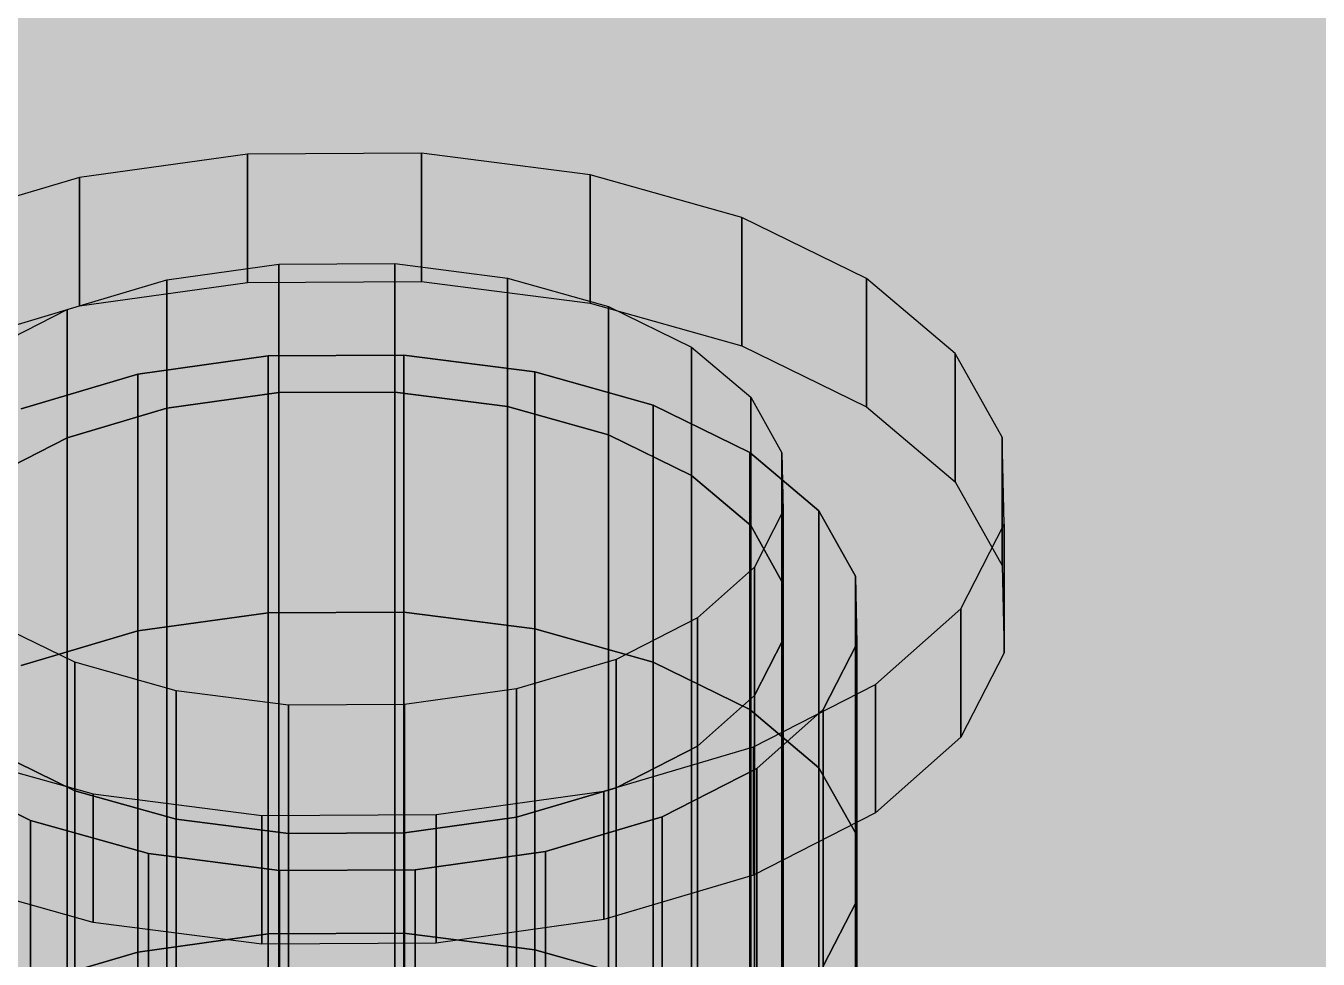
# Model space of a CAD drawing. Header units: millimetres. Extents: x 50 to 612415, y 2 to 4150.
# Drawn here: x 482517.59 to 482545.16, y 2637.85 to 2657.76 of the extents above; entities that cross this region are included whole.
import ezdxf

# ---------------------------------------------------------------- set-up
doc = ezdxf.new("R2010")
doc.units = ezdxf.units.MM
doc.layers.add('HATCH', color=8, linetype='Continuous', lineweight=9)
doc.layers.add('OUTLINE', color=7, linetype='Continuous', lineweight=25)

msp = doc.modelspace()

# ---------------------------------------------------------------- hatches: boundary and pattern name
at = {"layer": 'HATCH', "true_color": 0xccae87}
for points in [[(484760.546, 2041.439), (482234.913, 2973.725), (482320.202, 2714.353)], [(482320.202, 2714.353), (482234.913, 2973.725), (484760.546, 2041.439)], [(484758.648, 2037.434), (482237.443, 2970.037), (482320.202, 2711.614)], [(482320.202, 2711.614), (482237.443, 2970.037), (484758.648, 2037.434)], [(482320.202, 2710.929), (482238.076, 2969.115), (484758.174, 2036.433)], [(484758.174, 2036.433), (482238.076, 2969.115), (482320.202, 2710.929)], [(482320.202, 2707.505), (482241.239, 2964.505), (484755.802, 2031.428)], [(484755.802, 2031.428), (482241.239, 2964.505), (482320.202, 2707.505)], [(482320.202, 2702.027), (482246.299, 2957.128), (484752.006, 2023.419)], [(482319.516, 2723.835), (482522.759, 2650.721), (482525.649, 2650.736)], [(482319.516, 2723.835), (482525.649, 2650.736), (482528.448, 2650.378)], [(482319.516, 2723.835), (482519.976, 2650.331), (482522.759, 2650.721)], [(482319.516, 2723.835), (482528.448, 2650.378), (482530.967, 2649.669)], [(482319.516, 2723.835), (482517.489, 2649.595), (482519.976, 2650.331)], [(484760.546, 2053.765), (482319.516, 2723.835), (482530.967, 2649.669)], [(482517.682, 2640.813), (482515.617, 2641.823), (482302.6, 2721.469)], [(482517.682, 2640.813), (482302.6, 2721.469), (483655.424, 1955.814)], [(484760.546, 2048.287), (482320.233, 2719.756), (482319.516, 2718.356)], [(482319.516, 2718.356), (482320.233, 2719.756), (484760.546, 2048.287)], [(482319.516, 2718.356), (482522.759, 2645.242), (482525.649, 2645.258)], [(482525.649, 2645.258), (482522.759, 2645.242), (482319.516, 2718.356)], [(482319.516, 2718.356), (482525.649, 2645.258), (482528.448, 2644.899)], [(482528.448, 2644.899), (482525.649, 2645.258), (482319.516, 2718.356)], [(482319.516, 2718.356), (482519.976, 2644.853), (482522.759, 2645.242)], [(482522.759, 2645.242), (482519.976, 2644.853), (482319.516, 2718.356)], [(482319.516, 2718.356), (482528.448, 2644.899), (482530.967, 2644.191)], [(482530.967, 2644.191), (482528.448, 2644.899), (482319.516, 2718.356)], [(482319.516, 2718.356), (482517.489, 2644.117), (482519.976, 2644.853)], [(482519.976, 2644.853), (482517.489, 2644.117), (482319.516, 2718.356)], [(484760.546, 2048.287), (482319.516, 2718.356), (482530.967, 2644.191)], [(482530.967, 2644.191), (482319.516, 2718.356), (484760.546, 2048.287)], [(484760.546, 2041.439), (482320.202, 2714.353), (482320.233, 2712.908)], [(482320.233, 2712.908), (482320.202, 2714.353), (484760.546, 2041.439)], [(484760.546, 2041.439), (482320.233, 2712.908), (482319.516, 2711.508)], [(482319.516, 2711.508), (482320.233, 2712.908), (484760.546, 2041.439)], [(482319.516, 2711.508), (482522.759, 2638.394), (482525.649, 2638.41)], [(482525.649, 2638.41), (482522.759, 2638.394), (482319.516, 2711.508)], [(482319.516, 2711.508), (482525.649, 2638.41), (482528.448, 2638.051)], [(482528.448, 2638.051), (482525.649, 2638.41), (482319.516, 2711.508)], [(482319.516, 2711.508), (482519.976, 2638.005), (482522.759, 2638.394)], [(482522.759, 2638.394), (482519.976, 2638.005), (482319.516, 2711.508)], [(482319.516, 2711.508), (482528.448, 2638.051), (482530.967, 2637.343)], [(482530.967, 2637.343), (482528.448, 2638.051), (482319.516, 2711.508)], [(482319.516, 2711.508), (482517.489, 2637.269), (482519.976, 2638.005)], [(482519.976, 2638.005), (482517.489, 2637.269), (482319.516, 2711.508)], [(484760.546, 2041.439), (482319.516, 2711.508), (482530.967, 2637.343)], [(482530.967, 2637.343), (482319.516, 2711.508), (484760.546, 2041.439)], [(484758.648, 2037.434), (482320.202, 2711.614), (482320.233, 2710.169)], [(482320.233, 2710.169), (482320.202, 2711.614), (484758.648, 2037.434)], [(484758.174, 2036.433), (482320.202, 2710.929), (482320.233, 2709.484)], [(482320.233, 2709.484), (482320.202, 2710.929), (484758.174, 2036.433)], [(484758.648, 2037.434), (482320.233, 2710.169), (482319.516, 2708.769)], [(482319.516, 2708.769), (482320.233, 2710.169), (484758.648, 2037.434)], [(484758.174, 2036.433), (482320.233, 2709.484), (482319.516, 2708.084)], [(482319.516, 2708.084), (482320.233, 2709.484), (484758.174, 2036.433)], [(482319.516, 2708.769), (482522.759, 2635.655), (482525.649, 2635.671)], [(482525.649, 2635.671), (482522.759, 2635.655), (482319.516, 2708.769)], [(482319.516, 2708.769), (482525.649, 2635.671), (482528.448, 2635.312)], [(482528.448, 2635.312), (482525.649, 2635.671), (482319.516, 2708.769)], [(482319.516, 2708.769), (482528.448, 2635.312), (482530.967, 2634.603)], [(482530.967, 2634.603), (482528.448, 2635.312), (482319.516, 2708.769)], [(484758.648, 2037.434), (482319.516, 2708.769), (482530.967, 2634.603)], [(482530.967, 2634.603), (482319.516, 2708.769), (484758.648, 2037.434)], [(482319.516, 2708.084), (482525.649, 2634.986), (482528.448, 2634.627)], [(482528.448, 2634.627), (482525.649, 2634.986), (482319.516, 2708.084)], [(482319.516, 2708.084), (482528.448, 2634.627), (482530.967, 2633.919)], [(482530.967, 2633.919), (482528.448, 2634.627), (482319.516, 2708.084)], [(484758.174, 2036.433), (482319.516, 2708.084), (482530.967, 2633.919)], [(482530.967, 2633.919), (482319.516, 2708.084), (484758.174, 2036.433)], [(484755.802, 2031.428), (482320.202, 2707.505), (482320.233, 2706.06)], [(482320.233, 2706.06), (482320.202, 2707.505), (484755.802, 2031.428)], [(484755.802, 2031.428), (482320.233, 2706.06), (482319.516, 2704.66)], [(482319.516, 2704.66), (482320.233, 2706.06), (484755.802, 2031.428)], [(484755.802, 2031.428), (482319.516, 2704.66), (482530.967, 2630.495)], [(482530.967, 2630.495), (482319.516, 2704.66), (484755.802, 2031.428)], [(482320.233, 2700.582), (482320.202, 2702.027), (484752.006, 2023.419)], [(482319.516, 2699.182), (482320.233, 2700.582), (484752.006, 2023.419)], [(482530.967, 2625.016), (482319.516, 2699.182), (484752.006, 2023.419)], [(484760.546, 2053.765), (482530.967, 2649.669), (482533.033, 2648.659)], [(484760.546, 2053.765), (482533.033, 2648.659), (482534.505, 2647.415)], [(484760.546, 2053.765), (482534.505, 2647.415), (482535.284, 2646.024)], [(484760.546, 2053.765), (482535.284, 2646.024), (482535.316, 2644.579)], [(484760.546, 2053.765), (482535.316, 2644.579), (482534.598, 2643.179)], [(482533.033, 2643.18), (482530.967, 2644.191), (484760.546, 2048.287)], [(484760.546, 2048.287), (482530.967, 2644.191), (482533.033, 2643.18)], [(484760.546, 2048.287), (482533.033, 2643.18), (482534.505, 2641.937)], [(482534.505, 2641.937), (482533.033, 2643.18), (484760.546, 2048.287)], [(482534.598, 2643.179), (482533.181, 2641.92), (482730.55, 2567.906)], [(482534.598, 2643.179), (482737.841, 2570.065), (482740.731, 2570.081)], [(482534.598, 2643.179), (482740.731, 2570.081), (482743.531, 2569.722)], [(482534.598, 2643.179), (482735.058, 2569.675), (482737.841, 2570.065)], [(482534.598, 2643.179), (482743.531, 2569.722), (482746.049, 2569.013)], [(482534.598, 2643.179), (482732.571, 2568.939), (482735.058, 2569.675)], [(482534.598, 2643.179), (482730.55, 2567.906), (482732.571, 2568.939)], [(484760.546, 2053.765), (482534.598, 2643.179), (482746.049, 2569.013)], [(482729.133, 2566.647), (482533.181, 2641.92), (482531.16, 2640.887)], [(482729.133, 2566.647), (482730.55, 2567.906), (482533.181, 2641.92)], [(484760.546, 2048.287), (482534.505, 2641.937), (482535.284, 2640.545)], [(482535.284, 2640.545), (482534.505, 2641.937), (484760.546, 2048.287)], [(482729.133, 2566.647), (482520.201, 2640.104), (482517.682, 2640.813)], [(482728.416, 2565.247), (482729.133, 2566.647), (482517.682, 2640.813)], [(482728.448, 2563.802), (482728.416, 2565.247), (482517.682, 2640.813)], [(482729.226, 2562.411), (482728.448, 2563.802), (482517.682, 2640.813)], [(482730.699, 2561.167), (482729.226, 2562.411), (482517.682, 2640.813)], [(482732.765, 2560.157), (482730.699, 2561.167), (482517.682, 2640.813)], [(482732.765, 2560.157), (482517.682, 2640.813), (483655.424, 1955.814)], [(482729.133, 2566.647), (482531.16, 2640.887), (482528.673, 2640.151)], [(484760.546, 2048.287), (482535.284, 2640.545), (482535.316, 2639.1)], [(482535.316, 2639.1), (482535.284, 2640.545), (484760.546, 2048.287)], [(482729.133, 2566.647), (482523, 2639.746), (482520.201, 2640.104)], [(482729.133, 2566.647), (482528.673, 2640.151), (482525.89, 2639.761)], [(482729.133, 2566.647), (482525.89, 2639.761), (482523, 2639.746)], [(484760.546, 2048.287), (482535.316, 2639.1), (482534.598, 2637.701)], [(482534.598, 2637.701), (482535.316, 2639.1), (484760.546, 2048.287)]]:
    msp.add_hatch(color=43, dxfattribs=at).paths.add_polyline_path(points)
at = {"layer": 'HATCH', "true_color": 0xaeb3b7}
for points in [[(482518.733, 2651.786), (482522.312, 2652.286), (482522.312, 2655.025), (482518.733, 2654.525)], [(482526.027, 2652.307), (482529.627, 2651.845), (482529.627, 2654.585), (482526.027, 2655.046)], [(482522.983, 2649.938), (482520.597, 2649.604), (482520.597, 2652.343), (482522.983, 2652.677)], [(482527.859, 2649.644), (482525.46, 2649.951), (482525.46, 2652.691), (482527.859, 2652.383)], [(482519.976, 2628.418), (482522.759, 2628.807), (482522.759, 2650.721), (482519.976, 2650.331)], [(482525.649, 2628.823), (482528.448, 2628.464), (482528.448, 2650.378), (482525.649, 2650.736)], [(482522.983, 2628.024), (482520.597, 2627.69), (482520.597, 2649.604), (482522.983, 2649.938)], [(482527.859, 2627.73), (482525.46, 2628.038), (482525.46, 2649.951), (482527.859, 2649.644)], [(482520.79, 2640.838), (482523.19, 2640.531), (482523.19, 2643.27), (482520.79, 2643.577)], [(482525.667, 2640.544), (482528.052, 2640.878), (482528.052, 2643.617), (482525.667, 2643.283)], [(482522.622, 2638.175), (482519.023, 2638.636), (482519.023, 2641.376), (482522.622, 2640.915)], [(482529.916, 2638.696), (482526.338, 2638.196), (482526.338, 2640.935), (482529.916, 2641.436)], [(482520.79, 2618.924), (482523.19, 2618.617), (482523.19, 2640.531), (482520.79, 2640.838)], [(482525.667, 2618.63), (482528.052, 2618.964), (482528.052, 2640.878), (482525.667, 2640.544)], [(482523, 2617.832), (482520.201, 2618.19), (482520.201, 2640.104), (482523, 2639.746)], [(482528.673, 2618.237), (482525.89, 2617.848), (482525.89, 2639.761), (482528.673, 2640.151)]]:
    msp.add_hatch(color=253, dxfattribs=at).paths.add_polyline_path(points)
at = {"layer": 'HATCH', "true_color": 0xb7bcc0}
for points in [[(482537.414, 2650.776), (482522.312, 2655.025), (482518.733, 2654.525)], [(482537.414, 2650.776), (482526.027, 2655.046), (482522.312, 2655.025)], [(482537.414, 2650.776), (482529.627, 2654.585), (482526.027, 2655.046)], [(482518.733, 2654.525), (482515.536, 2653.578), (482512.938, 2652.25)], [(482518.733, 2654.525), (482512.938, 2652.25), (482522.983, 2652.677)], [(482518.733, 2654.525), (482522.983, 2652.677), (482525.46, 2652.691)], [(482518.733, 2654.525), (482525.46, 2652.691), (482527.859, 2652.383)], [(482537.414, 2650.776), (482518.733, 2654.525), (482527.859, 2652.383)], [(482537.414, 2650.776), (482532.865, 2653.674), (482529.627, 2654.585)], [(482537.414, 2650.776), (482535.521, 2652.374), (482532.865, 2653.674)], [(482512.938, 2652.25), (482520.597, 2652.343), (482522.983, 2652.677)], [(482512.938, 2652.25), (482518.466, 2651.712), (482520.597, 2652.343)], [(482512.938, 2652.25), (482516.734, 2650.827), (482518.466, 2651.712)], [(482518.733, 2651.786), (482522.312, 2652.286), (482537.414, 2648.037)], [(482522.312, 2652.286), (482526.027, 2652.307), (482537.414, 2648.037)], [(482526.027, 2652.307), (482529.627, 2651.845), (482537.414, 2648.037)], [(482537.414, 2650.776), (482527.859, 2652.383), (482530.018, 2651.776)], [(482512.938, 2649.511), (482515.536, 2650.839), (482518.733, 2651.786)], [(482522.983, 2649.938), (482512.938, 2649.511), (482518.733, 2651.786)], [(482525.46, 2649.951), (482522.983, 2649.938), (482518.733, 2651.786)], [(482527.859, 2649.644), (482525.46, 2649.951), (482518.733, 2651.786)], [(482527.859, 2649.644), (482518.733, 2651.786), (482537.414, 2648.037)], [(482529.627, 2651.845), (482532.865, 2650.934), (482537.414, 2648.037)], [(482537.414, 2650.776), (482530.018, 2651.776), (482531.789, 2650.91)], [(482537.414, 2650.776), (482531.789, 2650.91), (482533.051, 2649.844)], [(482532.865, 2650.934), (482535.521, 2649.635), (482537.414, 2648.037)], [(482528.448, 2650.378), (482522.759, 2650.721), (482519.976, 2650.331)], [(482528.448, 2650.378), (482525.649, 2650.736), (482522.759, 2650.721)], [(482529.916, 2641.436), (482538.415, 2648.987), (482537.414, 2650.776)], [(482529.916, 2641.436), (482537.414, 2650.776), (482533.131, 2646.213)], [(482537.414, 2650.776), (482533.051, 2649.844), (482533.718, 2648.651)], [(482537.414, 2650.776), (482533.745, 2647.413), (482533.131, 2646.213)], [(482537.414, 2650.776), (482533.718, 2648.651), (482533.745, 2647.413)], [(482528.448, 2650.378), (482519.976, 2650.331), (482517.489, 2649.595)], [(482528.448, 2650.378), (482517.489, 2649.595), (482522.983, 2649.938)], [(482528.448, 2650.378), (482522.983, 2649.938), (482525.46, 2649.951)], [(482528.448, 2650.378), (482525.46, 2649.951), (482527.859, 2649.644)], [(482528.448, 2650.378), (482527.859, 2649.644), (482530.018, 2649.037)], [(482528.448, 2650.378), (482530.018, 2649.037), (482531.789, 2648.17)], [(482535.284, 2646.024), (482530.967, 2649.669), (482528.448, 2650.378)], [(482535.284, 2646.024), (482528.448, 2650.378), (482531.789, 2648.17)], [(482522.983, 2649.938), (482520.597, 2649.604), (482512.938, 2649.511)], [(482517.489, 2649.595), (482520.597, 2649.604), (482522.983, 2649.938)], [(482520.597, 2649.604), (482518.466, 2648.973), (482512.938, 2649.511)], [(482518.466, 2648.973), (482516.734, 2648.088), (482512.938, 2649.511)], [(482517.489, 2649.595), (482515.468, 2648.562), (482520.597, 2649.604)], [(482515.468, 2648.562), (482518.466, 2648.973), (482520.597, 2649.604)], [(482530.018, 2649.037), (482527.859, 2649.644), (482537.414, 2648.037)], [(482535.284, 2646.024), (482533.033, 2648.659), (482530.967, 2649.669)], [(482515.468, 2648.562), (482516.734, 2648.088), (482518.466, 2648.973)], [(482529.916, 2641.436), (482538.456, 2647.129), (482538.415, 2648.987)], [(482531.789, 2648.17), (482530.018, 2649.037), (482537.414, 2648.037)], [(482535.284, 2646.024), (482534.505, 2647.415), (482533.033, 2648.659)], [(482533.051, 2647.105), (482531.789, 2648.17), (482537.414, 2648.037)], [(482535.284, 2646.024), (482531.789, 2648.17), (482533.051, 2647.105)], [(482537.414, 2648.037), (482538.415, 2646.247), (482529.916, 2638.696)], [(482533.131, 2643.474), (482537.414, 2648.037), (482529.916, 2638.696)], [(482533.718, 2645.912), (482533.051, 2647.105), (482537.414, 2648.037)], [(482533.131, 2643.474), (482533.745, 2644.673), (482537.414, 2648.037)], [(482533.745, 2644.673), (482533.718, 2645.912), (482537.414, 2648.037)], [(482529.916, 2641.436), (482537.534, 2645.329), (482538.456, 2647.129)], [(482535.284, 2646.024), (482533.051, 2647.105), (482533.718, 2645.912)], [(482538.415, 2646.247), (482538.456, 2644.39), (482529.916, 2638.696)], [(482529.916, 2641.436), (482533.131, 2646.213), (482531.916, 2645.134)], [(482531.16, 2640.887), (482535.316, 2644.579), (482535.284, 2646.024)], [(482531.16, 2640.887), (482535.284, 2646.024), (482533.131, 2643.474)], [(482535.284, 2646.024), (482533.745, 2644.673), (482533.131, 2643.474)], [(482535.284, 2646.024), (482533.718, 2645.912), (482533.745, 2644.673)], [(482529.916, 2641.436), (482535.711, 2643.71), (482537.534, 2645.329)], [(482511.235, 2645.185), (482518.631, 2644.185), (482516.861, 2645.051)], [(482511.235, 2645.185), (482520.79, 2643.577), (482518.631, 2644.185)], [(482511.235, 2645.185), (482529.916, 2641.436), (482520.79, 2643.577)], [(482511.235, 2645.185), (482515.785, 2642.287), (482519.023, 2641.376)], [(482511.235, 2645.185), (482526.338, 2640.935), (482529.916, 2641.436)], [(482511.235, 2645.185), (482519.023, 2641.376), (482522.622, 2640.915)], [(482511.235, 2645.185), (482522.622, 2640.915), (482526.338, 2640.935)], [(482529.916, 2641.436), (482531.916, 2645.134), (482530.184, 2644.248)], [(482531.16, 2640.887), (482534.598, 2643.179), (482535.316, 2644.579)], [(482513.366, 2644.458), (482515.617, 2641.823), (482517.682, 2640.813)], [(482516.861, 2642.312), (482513.366, 2644.458), (482520.201, 2640.104)], [(482513.366, 2644.458), (482517.682, 2640.813), (482520.201, 2640.104)], [(482529.916, 2641.436), (482530.184, 2644.248), (482528.052, 2643.617)], [(482538.456, 2644.39), (482537.534, 2642.59), (482529.916, 2638.696)], [(482529.916, 2641.436), (482533.113, 2642.382), (482535.711, 2643.71)], [(482529.916, 2641.436), (482523.19, 2643.27), (482520.79, 2643.577)], [(482529.916, 2641.436), (482528.052, 2643.617), (482525.667, 2643.283)], [(482531.916, 2642.394), (482533.131, 2643.474), (482529.916, 2638.696)], [(482531.16, 2640.887), (482533.131, 2643.474), (482531.916, 2642.394)], [(482529.916, 2641.436), (482525.667, 2643.283), (482523.19, 2643.27)], [(482531.16, 2640.887), (482533.181, 2641.92), (482534.598, 2643.179)], [(482537.534, 2642.59), (482535.711, 2640.971), (482529.916, 2638.696)], [(482516.861, 2642.312), (482518.631, 2641.445), (482511.235, 2642.445)], [(482518.631, 2641.445), (482520.79, 2640.838), (482511.235, 2642.445)], [(482520.79, 2640.838), (482529.916, 2638.696), (482511.235, 2642.445)], [(482519.023, 2638.636), (482515.785, 2639.548), (482511.235, 2642.445)], [(482529.916, 2638.696), (482526.338, 2638.196), (482511.235, 2642.445)], [(482522.622, 2638.175), (482519.023, 2638.636), (482511.235, 2642.445)], [(482526.338, 2638.196), (482522.622, 2638.175), (482511.235, 2642.445)], [(482520.201, 2640.104), (482518.631, 2641.445), (482516.861, 2642.312)], [(482530.184, 2641.509), (482531.916, 2642.394), (482529.916, 2638.696)], [(482531.16, 2640.887), (482531.916, 2642.394), (482530.184, 2641.509)], [(482531.16, 2640.887), (482530.184, 2641.509), (482528.052, 2640.878)], [(482528.052, 2640.878), (482530.184, 2641.509), (482529.916, 2638.696)], [(482520.201, 2640.104), (482520.79, 2640.838), (482518.631, 2641.445)], [(482535.711, 2640.971), (482533.113, 2639.643), (482529.916, 2638.696)], [(482520.201, 2640.104), (482531.16, 2640.887), (482525.667, 2640.544)], [(482520.201, 2640.104), (482528.673, 2640.151), (482531.16, 2640.887)], [(482520.201, 2640.104), (482523.19, 2640.531), (482520.79, 2640.838)], [(482520.79, 2640.838), (482523.19, 2640.531), (482529.916, 2638.696)], [(482531.16, 2640.887), (482528.052, 2640.878), (482525.667, 2640.544)], [(482525.667, 2640.544), (482528.052, 2640.878), (482529.916, 2638.696)], [(482520.201, 2640.104), (482525.667, 2640.544), (482523.19, 2640.531)], [(482523.19, 2640.531), (482525.667, 2640.544), (482529.916, 2638.696)], [(482520.201, 2640.104), (482525.89, 2639.761), (482528.673, 2640.151)], [(482520.201, 2640.104), (482523, 2639.746), (482525.89, 2639.761)]]:
    msp.add_hatch(color=9, dxfattribs=at).paths.add_polyline_path(points)
at = {"layer": 'HATCH', "true_color": 0xaeb4b7}
for points in [[(482522.312, 2652.286), (482526.027, 2652.307), (482526.027, 2655.046), (482522.312, 2655.025)], [(482525.46, 2649.951), (482522.983, 2649.938), (482522.983, 2652.677), (482525.46, 2652.691)], [(482522.759, 2628.807), (482525.649, 2628.823), (482525.649, 2650.736), (482522.759, 2650.721)], [(482525.46, 2628.038), (482522.983, 2628.024), (482522.983, 2649.938), (482525.46, 2649.951)], [(482523.19, 2640.531), (482525.667, 2640.544), (482525.667, 2643.283), (482523.19, 2643.27)], [(482526.338, 2638.196), (482522.622, 2638.175), (482522.622, 2640.915), (482526.338, 2640.935)], [(482523.19, 2618.617), (482525.667, 2618.63), (482525.667, 2640.544), (482523.19, 2640.531)], [(482525.89, 2617.848), (482523, 2617.832), (482523, 2639.746), (482525.89, 2639.761)]]:
    msp.add_hatch(color=253, dxfattribs=at).paths.add_polyline_path(points)
at = {"layer": 'HATCH', "true_color": 0xadb2b6}
for points in [[(482515.536, 2650.839), (482518.733, 2651.786), (482518.733, 2654.525), (482515.536, 2653.578)], [(482529.627, 2651.845), (482532.865, 2650.934), (482532.865, 2653.674), (482529.627, 2654.585)], [(482520.597, 2649.604), (482518.466, 2648.973), (482518.466, 2651.712), (482520.597, 2652.343)], [(482530.018, 2649.037), (482527.859, 2649.644), (482527.859, 2652.383), (482530.018, 2651.776)], [(482517.489, 2627.681), (482519.976, 2628.418), (482519.976, 2650.331), (482517.489, 2649.595)], [(482528.448, 2628.464), (482530.967, 2627.755), (482530.967, 2649.669), (482528.448, 2650.378)], [(482520.597, 2627.69), (482518.466, 2627.059), (482518.466, 2648.973), (482520.597, 2649.604)], [(482530.018, 2627.123), (482527.859, 2627.73), (482527.859, 2649.644), (482530.018, 2649.037)], [(482528.052, 2640.878), (482530.184, 2641.509), (482530.184, 2644.248), (482528.052, 2643.617)], [(482518.631, 2641.445), (482520.79, 2640.838), (482520.79, 2643.577), (482518.631, 2644.185)], [(482519.023, 2638.636), (482515.785, 2639.548), (482515.785, 2642.287), (482519.023, 2641.376)], [(482533.113, 2639.643), (482529.916, 2638.696), (482529.916, 2641.436), (482533.113, 2642.382)], [(482528.052, 2618.964), (482530.184, 2619.595), (482530.184, 2641.509), (482528.052, 2640.878)], [(482518.631, 2619.532), (482520.79, 2618.924), (482520.79, 2640.838), (482518.631, 2641.445)], [(482520.201, 2618.19), (482517.682, 2618.899), (482517.682, 2640.813), (482520.201, 2640.104)], [(482531.16, 2618.973), (482528.673, 2618.237), (482528.673, 2640.151), (482531.16, 2640.887)]]:
    msp.add_hatch(color=253, dxfattribs=at).paths.add_polyline_path(points)
at = {"layer": 'HATCH', "true_color": 0xabb0b4}
for points in [[(482532.865, 2650.934), (482535.521, 2649.635), (482535.521, 2652.374), (482532.865, 2653.674)], [(482518.466, 2648.973), (482516.734, 2648.088), (482516.734, 2650.827), (482518.466, 2651.712)], [(482531.789, 2648.17), (482530.018, 2649.037), (482530.018, 2651.776), (482531.789, 2650.91)], [(482530.967, 2627.755), (482533.033, 2626.745), (482533.033, 2648.659), (482530.967, 2649.669)], [(482518.466, 2627.059), (482516.734, 2626.174), (482516.734, 2648.088), (482518.466, 2648.973)], [(482531.789, 2626.257), (482530.018, 2627.123), (482530.018, 2649.037), (482531.789, 2648.17)], [(482516.861, 2642.312), (482518.631, 2641.445), (482518.631, 2644.185), (482516.861, 2645.051)], [(482530.184, 2641.509), (482531.916, 2642.394), (482531.916, 2645.134), (482530.184, 2644.248)], [(482535.711, 2640.971), (482533.113, 2639.643), (482533.113, 2642.382), (482535.711, 2643.71)], [(482516.861, 2620.398), (482518.631, 2619.532), (482518.631, 2641.445), (482516.861, 2642.312)], [(482530.184, 2619.595), (482531.916, 2620.481), (482531.916, 2642.394), (482530.184, 2641.509)], [(482517.682, 2618.899), (482515.617, 2619.91), (482515.617, 2641.823), (482517.682, 2640.813)], [(482533.181, 2620.006), (482531.16, 2618.973), (482531.16, 2640.887), (482533.181, 2641.92)]]:
    msp.add_hatch(color=253, dxfattribs=at).paths.add_polyline_path(points)
at = {"layer": 'HATCH', "true_color": 0xa9aeb1}
for points in [[(482535.521, 2649.635), (482537.414, 2648.037), (482537.414, 2650.776), (482535.521, 2652.374)], [(482533.051, 2647.105), (482531.789, 2648.17), (482531.789, 2650.91), (482533.051, 2649.844)], [(482533.033, 2626.745), (482534.505, 2625.502), (482534.505, 2647.415), (482533.033, 2648.659)], [(482533.051, 2625.191), (482531.789, 2626.257), (482531.789, 2648.17), (482533.051, 2647.105)]]:
    msp.add_hatch(color=253, dxfattribs=at).paths.add_polyline_path(points)
at = {"layer": 'HATCH', "true_color": 0xc2a680}
for points in [[(482522.759, 2645.242), (482519.976, 2644.853), (482519.976, 2650.331), (482522.759, 2650.721)], [(482528.448, 2644.899), (482525.649, 2645.258), (482525.649, 2650.736), (482528.448, 2650.378)], [(482522.759, 2638.394), (482519.976, 2638.005), (482519.976, 2644.853), (482522.759, 2645.242)], [(482528.448, 2638.051), (482525.649, 2638.41), (482525.649, 2645.258), (482528.448, 2644.899)], [(482520.201, 2634.626), (482523, 2634.267), (482523, 2639.746), (482520.201, 2640.104)], [(482525.89, 2634.283), (482528.673, 2634.672), (482528.673, 2640.151), (482525.89, 2639.761)], [(482522.759, 2635.655), (482519.976, 2635.266), (482519.976, 2638.005), (482522.759, 2638.394)], [(482528.448, 2635.312), (482525.649, 2635.671), (482525.649, 2638.41), (482528.448, 2638.051)]]:
    msp.add_hatch(color=43, dxfattribs=at).paths.add_polyline_path(points)
at = {"layer": 'HATCH', "true_color": 0xc2a681}
for points in [[(482525.649, 2645.258), (482522.759, 2645.242), (482522.759, 2650.721), (482525.649, 2650.736)], [(482525.649, 2638.41), (482522.759, 2638.394), (482522.759, 2645.242), (482525.649, 2645.258)], [(482523, 2634.267), (482525.89, 2634.283), (482525.89, 2639.761), (482523, 2639.746)], [(482525.649, 2635.671), (482522.759, 2635.655), (482522.759, 2638.394), (482525.649, 2638.41)]]:
    msp.add_hatch(color=43, dxfattribs=at).paths.add_polyline_path(points)
at = {"layer": 'HATCH', "true_color": 0xa6abae}
for points in [[(482537.414, 2648.037), (482538.415, 2646.247), (482538.415, 2648.987), (482537.414, 2650.776)], [(482533.718, 2645.912), (482533.051, 2647.105), (482533.051, 2649.844), (482533.718, 2648.651)], [(482533.131, 2643.474), (482533.745, 2644.673), (482533.745, 2647.413), (482533.131, 2646.213)], [(482534.505, 2625.502), (482535.284, 2624.11), (482535.284, 2646.024), (482534.505, 2647.415)], [(482533.718, 2623.998), (482533.051, 2625.191), (482533.051, 2647.105), (482533.718, 2645.912)], [(482538.456, 2644.39), (482537.534, 2642.59), (482537.534, 2645.329), (482538.456, 2647.129)], [(482533.131, 2621.56), (482533.745, 2622.76), (482533.745, 2644.673), (482533.131, 2643.474)], [(482535.316, 2622.665), (482534.598, 2621.265), (482534.598, 2643.179), (482535.316, 2644.579)]]:
    msp.add_hatch(color=253, dxfattribs=at).paths.add_polyline_path(points)
at = {"layer": 'HATCH', "true_color": 0xc0a480}
for points in [[(482519.976, 2644.853), (482517.489, 2644.117), (482517.489, 2649.595), (482519.976, 2650.331)], [(482519.976, 2638.005), (482517.489, 2637.269), (482517.489, 2644.117), (482519.976, 2644.853)], [(482528.673, 2634.672), (482531.16, 2635.409), (482531.16, 2640.887), (482528.673, 2640.151)], [(482519.976, 2635.266), (482517.489, 2634.529), (482517.489, 2637.269), (482519.976, 2638.005)]]:
    msp.add_hatch(color=33, dxfattribs=at).paths.add_polyline_path(points)
at = {"layer": 'HATCH', "true_color": 0xc1a580}
for points in [[(482530.967, 2644.191), (482528.448, 2644.899), (482528.448, 2650.378), (482530.967, 2649.669)], [(482530.967, 2637.343), (482528.448, 2638.051), (482528.448, 2644.899), (482530.967, 2644.191)], [(482517.682, 2635.334), (482520.201, 2634.626), (482520.201, 2640.104), (482517.682, 2640.813)], [(482530.967, 2634.603), (482528.448, 2635.312), (482528.448, 2638.051), (482530.967, 2637.343)]]:
    msp.add_hatch(color=33, dxfattribs=at).paths.add_polyline_path(points)
at = {"layer": 'HATCH', "true_color": 0xbfa37e}
for points in [[(482533.033, 2643.18), (482530.967, 2644.191), (482530.967, 2649.669), (482533.033, 2648.659)], [(482533.033, 2636.332), (482530.967, 2637.343), (482530.967, 2644.191), (482533.033, 2643.18)], [(482515.617, 2636.345), (482517.682, 2635.334), (482517.682, 2640.813), (482515.617, 2641.823)]]:
    msp.add_hatch(color=33, dxfattribs=at).paths.add_polyline_path(points)
at = {"layer": 'HATCH', "true_color": 0xa3a8ab}
for points in [[(482538.415, 2646.247), (482538.456, 2644.39), (482538.456, 2647.129), (482538.415, 2648.987)], [(482533.745, 2644.673), (482533.718, 2645.912), (482533.718, 2648.651), (482533.745, 2647.413)], [(482533.745, 2622.76), (482533.718, 2623.998), (482533.718, 2645.912), (482533.745, 2644.673)], [(482535.284, 2624.11), (482535.316, 2622.665), (482535.316, 2644.579), (482535.284, 2646.024)]]:
    msp.add_hatch(color=253, dxfattribs=at).paths.add_polyline_path(points)
at = {"layer": 'HATCH', "true_color": 0xbca17d}
for points in [[(482534.505, 2641.937), (482533.033, 2643.18), (482533.033, 2648.659), (482534.505, 2647.415)], [(482534.505, 2635.089), (482533.033, 2636.332), (482533.033, 2643.18), (482534.505, 2641.937)]]:
    msp.add_hatch(color=33, dxfattribs=at).paths.add_polyline_path(points)
at = {"layer": 'HATCH', "true_color": 0xb99e7a}
for points in [[(482535.284, 2640.545), (482534.505, 2641.937), (482534.505, 2647.415), (482535.284, 2646.024)], [(482534.598, 2637.701), (482535.316, 2639.1), (482535.316, 2644.579), (482534.598, 2643.179)], [(482535.284, 2633.697), (482534.505, 2635.089), (482534.505, 2641.937), (482535.284, 2640.545)], [(482534.598, 2630.853), (482535.316, 2632.252), (482535.316, 2639.1), (482534.598, 2637.701)]]:
    msp.add_hatch(color=33, dxfattribs=at).paths.add_polyline_path(points)
at = {"layer": 'HATCH', "true_color": 0xa8aeb1}
for points in [[(482531.916, 2642.394), (482533.131, 2643.474), (482533.131, 2646.213), (482531.916, 2645.134)], [(482537.534, 2642.59), (482535.711, 2640.971), (482535.711, 2643.71), (482537.534, 2645.329)], [(482531.916, 2620.481), (482533.131, 2621.56), (482533.131, 2643.474), (482531.916, 2642.394)], [(482534.598, 2621.265), (482533.181, 2620.006), (482533.181, 2641.92), (482534.598, 2643.179)]]:
    msp.add_hatch(color=253, dxfattribs=at).paths.add_polyline_path(points)
at = {"layer": 'HATCH', "true_color": 0xb69b78}
for points in [[(482535.316, 2639.1), (482535.284, 2640.545), (482535.284, 2646.024), (482535.316, 2644.579)], [(482535.316, 2632.252), (482535.284, 2633.697), (482535.284, 2640.545), (482535.316, 2639.1)]]:
    msp.add_hatch(color=33, dxfattribs=at).paths.add_polyline_path(points)
at = {"layer": 'HATCH', "true_color": 0xbca07c}
msp.add_hatch(color=33, dxfattribs=at).paths.add_polyline_path([(482533.181, 2636.441), (482534.598, 2637.701), (482534.598, 2643.179), (482533.181, 2641.92)])
at = {"layer": 'HATCH', "true_color": 0xbea37e}
msp.add_hatch(color=33, dxfattribs=at).paths.add_polyline_path([(482531.16, 2635.409), (482533.181, 2636.441), (482533.181, 2641.92), (482531.16, 2640.887)])

# ---------------------------------------------------------------- linework, layer by layer
at = {"layer": 'OUTLINE', "color": 139, "true_color": 0x42544a}
for p, q in [((482522.312, 2655.025), (482518.733, 2654.525)), ((482522.312, 2655.025), (482518.733, 2654.525)), ((482526.027, 2655.046), (482522.312, 2655.025)), ((482526.027, 2655.046), (482522.312, 2655.025)), ((482522.312, 2655.025), (482522.312, 2652.286)), ((482522.312, 2652.286), (482522.312, 2655.025)), ((482526.027, 2652.307), (482526.027, 2655.046)), ((482529.627, 2654.585), (482526.027, 2655.046)), ((482526.027, 2655.046), (482526.027, 2652.307)), ((482529.627, 2654.585), (482526.027, 2655.046)), ((482518.733, 2654.525), (482515.536, 2653.578)), ((482518.733, 2654.525), (482515.536, 2653.578)), ((482518.733, 2654.525), (482518.733, 2651.786)), ((482518.733, 2651.786), (482518.733, 2654.525)), ((482529.627, 2651.845), (482529.627, 2654.585)), ((482532.865, 2653.674), (482529.627, 2654.585)), ((482529.627, 2654.585), (482529.627, 2651.845)), ((482532.865, 2653.674), (482529.627, 2654.585)), ((482532.865, 2650.934), (482532.865, 2653.674)), ((482535.521, 2652.374), (482532.865, 2653.674)), ((482532.865, 2653.674), (482532.865, 2650.934)), ((482535.521, 2652.374), (482532.865, 2653.674)), ((482520.597, 2652.343), (482522.983, 2652.677)), ((482520.597, 2652.343), (482522.983, 2652.677)), ((482522.983, 2652.677), (482525.46, 2652.691)), ((482522.983, 2652.677), (482525.46, 2652.691)), ((482522.983, 2649.938), (482522.983, 2652.677)), ((482522.983, 2652.677), (482522.983, 2649.938)), ((482525.46, 2652.691), (482527.859, 2652.383)), ((482525.46, 2652.691), (482525.46, 2649.951)), ((482525.46, 2649.951), (482525.46, 2652.691)), ((482525.46, 2652.691), (482527.859, 2652.383)), ((482518.466, 2651.712), (482520.597, 2652.343)), ((482518.466, 2651.712), (482520.597, 2652.343)), ((482518.733, 2651.786), (482522.312, 2652.286)), ((482518.733, 2651.786), (482522.312, 2652.286)), ((482520.597, 2649.604), (482520.597, 2652.343)), ((482520.597, 2652.343), (482520.597, 2649.604)), ((482522.312, 2652.286), (482526.027, 2652.307)), ((482522.312, 2652.286), (482526.027, 2652.307)), ((482526.027, 2652.307), (482529.627, 2651.845)), ((482526.027, 2652.307), (482529.627, 2651.845)), ((482527.859, 2652.383), (482527.859, 2649.644)), ((482527.859, 2649.644), (482527.859, 2652.383)), ((482527.859, 2652.383), (482530.018, 2651.776)), ((482527.859, 2652.383), (482530.018, 2651.776)), ((482535.521, 2649.635), (482535.521, 2652.374)), ((482537.414, 2650.776), (482535.521, 2652.374)), ((482537.414, 2650.776), (482535.521, 2652.374)), ((482535.521, 2652.374), (482535.521, 2649.635)), ((482515.536, 2650.839), (482518.733, 2651.786)), ((482515.536, 2650.839), (482518.733, 2651.786)), ((482516.734, 2650.827), (482518.466, 2651.712)), ((482516.734, 2650.827), (482518.466, 2651.712)), ((482518.466, 2648.973), (482518.466, 2651.712)), ((482518.466, 2651.712), (482518.466, 2648.973)), ((482529.627, 2651.845), (482532.865, 2650.934)), ((482529.627, 2651.845), (482532.865, 2650.934)), ((482530.018, 2651.776), (482530.018, 2649.037)), ((482530.018, 2649.037), (482530.018, 2651.776)), ((482530.018, 2651.776), (482531.789, 2650.91)), ((482530.018, 2651.776), (482531.789, 2650.91)), ((482531.789, 2650.91), (482531.789, 2648.17)), ((482531.789, 2648.17), (482531.789, 2650.91)), ((482531.789, 2650.91), (482533.051, 2649.844)), ((482531.789, 2650.91), (482533.051, 2649.844)), ((482532.865, 2650.934), (482535.521, 2649.635)), ((482532.865, 2650.934), (482535.521, 2649.635)), ((482519.976, 2650.331), (482522.759, 2650.721)), ((482522.759, 2650.721), (482519.976, 2650.331)), ((482519.976, 2650.331), (482522.759, 2650.721)), ((482522.759, 2650.721), (482519.976, 2650.331)), ((482522.759, 2650.721), (482525.649, 2650.736)), ((482525.649, 2650.736), (482522.759, 2650.721)), ((482522.759, 2650.721), (482525.649, 2650.736)), ((482525.649, 2650.736), (482522.759, 2650.721)), ((482522.759, 2650.721), (482522.759, 2628.807)), ((482522.759, 2628.807), (482522.759, 2650.721)), ((482522.759, 2645.242), (482522.759, 2650.721)), ((482522.759, 2650.721), (482522.759, 2645.242)), ((482525.649, 2650.736), (482528.448, 2650.378)), ((482525.649, 2628.823), (482525.649, 2650.736)), ((482528.448, 2650.378), (482525.649, 2650.736)), ((482525.649, 2650.736), (482525.649, 2628.823)), ((482525.649, 2650.736), (482525.649, 2645.258)), ((482525.649, 2645.258), (482525.649, 2650.736)), ((482525.649, 2650.736), (482528.448, 2650.378)), ((482528.448, 2650.378), (482525.649, 2650.736)), ((482537.414, 2648.037), (482537.414, 2650.776)), ((482538.415, 2648.987), (482537.414, 2650.776)), ((482537.414, 2650.776), (482537.414, 2648.037)), ((482538.415, 2648.987), (482537.414, 2650.776)), ((482517.489, 2649.595), (482519.976, 2650.331)), ((482519.976, 2650.331), (482517.489, 2649.595)), ((482517.489, 2649.595), (482519.976, 2650.331)), ((482519.976, 2650.331), (482517.489, 2649.595)), ((482519.976, 2650.331), (482519.976, 2628.418)), ((482519.976, 2628.418), (482519.976, 2650.331)), ((482519.976, 2644.853), (482519.976, 2650.331)), ((482519.976, 2650.331), (482519.976, 2644.853)), ((482528.448, 2650.378), (482530.967, 2649.669)), ((482528.448, 2628.464), (482528.448, 2650.378)), ((482530.967, 2649.669), (482528.448, 2650.378)), ((482528.448, 2650.378), (482528.448, 2628.464)), ((482528.448, 2650.378), (482528.448, 2644.899)), ((482528.448, 2644.899), (482528.448, 2650.378)), ((482528.448, 2650.378), (482530.967, 2649.669)), ((482530.967, 2649.669), (482528.448, 2650.378)), ((482520.597, 2649.604), (482522.983, 2649.938)), ((482520.597, 2649.604), (482522.983, 2649.938)), ((482522.983, 2649.938), (482520.597, 2649.604)), ((482522.983, 2649.938), (482520.597, 2649.604)), ((482522.983, 2649.938), (482525.46, 2649.951)), ((482525.46, 2649.951), (482522.983, 2649.938)), ((482522.983, 2649.938), (482525.46, 2649.951)), ((482525.46, 2649.951), (482522.983, 2649.938)), ((482522.983, 2628.024), (482522.983, 2649.938)), ((482522.983, 2649.938), (482522.983, 2628.024)), ((482525.46, 2649.951), (482525.46, 2628.038)), ((482525.46, 2628.038), (482525.46, 2649.951)), ((482525.46, 2649.951), (482527.859, 2649.644)), ((482527.859, 2649.644), (482525.46, 2649.951)), ((482525.46, 2649.951), (482527.859, 2649.644)), ((482527.859, 2649.644), (482525.46, 2649.951)), ((482533.051, 2649.844), (482533.051, 2647.105)), ((482533.051, 2649.844), (482533.718, 2648.651)), ((482533.051, 2647.105), (482533.051, 2649.844)), ((482533.051, 2649.844), (482533.718, 2648.651)), ((482518.466, 2648.973), (482520.597, 2649.604)), ((482520.597, 2649.604), (482518.466, 2648.973)), ((482518.466, 2648.973), (482520.597, 2649.604)), ((482520.597, 2649.604), (482518.466, 2648.973)), ((482520.597, 2627.69), (482520.597, 2649.604)), ((482520.597, 2649.604), (482520.597, 2627.69)), ((482527.859, 2649.644), (482527.859, 2627.73)), ((482527.859, 2627.73), (482527.859, 2649.644)), ((482527.859, 2649.644), (482530.018, 2649.037)), ((482527.859, 2649.644), (482530.018, 2649.037)), ((482530.018, 2649.037), (482527.859, 2649.644)), ((482530.018, 2649.037), (482527.859, 2649.644)), ((482530.967, 2627.755), (482530.967, 2649.669)), ((482533.033, 2648.659), (482530.967, 2649.669)), ((482530.967, 2649.669), (482530.967, 2627.755)), ((482530.967, 2649.669), (482530.967, 2644.191)), ((482530.967, 2644.191), (482530.967, 2649.669)), ((482530.967, 2649.669), (482533.033, 2648.659)), ((482533.033, 2648.659), (482530.967, 2649.669)), ((482530.967, 2649.669), (482533.033, 2648.659)), ((482535.521, 2649.635), (482537.414, 2648.037)), ((482535.521, 2649.635), (482537.414, 2648.037)), ((482516.734, 2648.088), (482518.466, 2648.973)), ((482518.466, 2648.973), (482516.734, 2648.088)), ((482516.734, 2648.088), (482518.466, 2648.973)), ((482518.466, 2648.973), (482516.734, 2648.088)), ((482518.466, 2627.059), (482518.466, 2648.973)), ((482518.466, 2648.973), (482518.466, 2627.059)), ((482530.018, 2649.037), (482530.018, 2627.123)), ((482530.018, 2627.123), (482530.018, 2649.037)), ((482530.018, 2649.037), (482531.789, 2648.17)), ((482530.018, 2649.037), (482531.789, 2648.17)), ((482531.789, 2648.17), (482530.018, 2649.037)), ((482531.789, 2648.17), (482530.018, 2649.037)), ((482538.415, 2646.247), (482538.415, 2648.987)), ((482538.456, 2647.129), (482538.415, 2648.987)), ((482538.415, 2648.987), (482538.415, 2646.247)), ((482538.456, 2647.129), (482538.415, 2648.987)), ((482533.033, 2626.745), (482533.033, 2648.659)), ((482534.505, 2647.415), (482533.033, 2648.659)), ((482533.033, 2648.659), (482533.033, 2626.745)), ((482533.033, 2648.659), (482533.033, 2643.18)), ((482533.033, 2643.18), (482533.033, 2648.659)), ((482533.033, 2648.659), (482534.505, 2647.415)), ((482534.505, 2647.415), (482533.033, 2648.659)), ((482533.033, 2648.659), (482534.505, 2647.415)), ((482533.718, 2648.651), (482533.718, 2645.912)), ((482533.718, 2648.651), (482533.745, 2647.413)), ((482533.718, 2645.912), (482533.718, 2648.651)), ((482533.718, 2648.651), (482533.745, 2647.413)), ((482531.789, 2648.17), (482531.789, 2626.257)), ((482531.789, 2626.257), (482531.789, 2648.17)), ((482531.789, 2648.17), (482533.051, 2647.105)), ((482533.051, 2647.105), (482531.789, 2648.17)), ((482533.051, 2647.105), (482531.789, 2648.17)), ((482531.789, 2648.17), (482533.051, 2647.105)), ((482537.414, 2648.037), (482538.415, 2646.247)), ((482537.414, 2648.037), (482538.415, 2646.247)), ((482533.745, 2647.413), (482533.131, 2646.213)), ((482533.745, 2647.413), (482533.131, 2646.213)), ((482533.745, 2647.413), (482533.745, 2644.673)), ((482533.745, 2644.673), (482533.745, 2647.413)), ((482534.505, 2625.502), (482534.505, 2647.415)), ((482535.284, 2646.024), (482534.505, 2647.415)), ((482534.505, 2647.415), (482534.505, 2625.502)), ((482534.505, 2647.415), (482534.505, 2641.937)), ((482534.505, 2641.937), (482534.505, 2647.415)), ((482534.505, 2647.415), (482535.284, 2646.024)), ((482535.284, 2646.024), (482534.505, 2647.415)), ((482534.505, 2647.415), (482535.284, 2646.024)), ((482533.051, 2647.105), (482533.051, 2625.191)), ((482533.051, 2625.191), (482533.051, 2647.105)), ((482533.051, 2647.105), (482533.718, 2645.912)), ((482533.718, 2645.912), (482533.051, 2647.105)), ((482533.051, 2647.105), (482533.718, 2645.912)), ((482533.718, 2645.912), (482533.051, 2647.105)), ((482537.534, 2645.329), (482538.456, 2647.129)), ((482537.534, 2645.329), (482538.456, 2647.129)), ((482538.456, 2644.39), (482538.456, 2647.129)), ((482538.456, 2647.129), (482538.456, 2644.39)), ((482533.131, 2646.213), (482531.916, 2645.134)), ((482533.131, 2646.213), (482531.916, 2645.134)), ((482533.131, 2646.213), (482533.131, 2643.474)), ((482533.131, 2643.474), (482533.131, 2646.213)), ((482538.415, 2646.247), (482538.456, 2644.39)), ((482538.415, 2646.247), (482538.456, 2644.39)), ((482533.718, 2645.912), (482533.718, 2623.998)), ((482533.718, 2623.998), (482533.718, 2645.912)), ((482533.718, 2645.912), (482533.745, 2644.673)), ((482533.745, 2644.673), (482533.718, 2645.912)), ((482533.718, 2645.912), (482533.745, 2644.673)), ((482533.745, 2644.673), (482533.718, 2645.912)), ((482535.284, 2624.11), (482535.284, 2646.024)), ((482535.316, 2644.579), (482535.284, 2646.024)), ((482535.284, 2646.024), (482535.284, 2624.11)), ((482535.284, 2646.024), (482535.284, 2640.545)), ((482535.284, 2640.545), (482535.284, 2646.024)), ((482535.284, 2646.024), (482535.316, 2644.579)), ((482535.316, 2644.579), (482535.284, 2646.024)), ((482535.284, 2646.024), (482535.316, 2644.579)), ((482535.711, 2643.71), (482537.534, 2645.329)), ((482535.711, 2643.71), (482537.534, 2645.329)), ((482537.534, 2642.59), (482537.534, 2645.329)), ((482537.534, 2645.329), (482537.534, 2642.59)), ((482518.631, 2644.185), (482516.861, 2645.051)), ((482518.631, 2644.185), (482516.861, 2645.051)), ((482519.976, 2644.853), (482522.759, 2645.242)), ((482522.759, 2645.242), (482519.976, 2644.853)), ((482519.976, 2644.853), (482522.759, 2645.242)), ((482522.759, 2645.242), (482519.976, 2644.853)), ((482522.759, 2645.242), (482525.649, 2645.258)), ((482525.649, 2645.258), (482522.759, 2645.242)), ((482522.759, 2645.242), (482525.649, 2645.258)), ((482525.649, 2645.258), (482522.759, 2645.242)), ((482522.759, 2638.394), (482522.759, 2645.242)), ((482522.759, 2645.242), (482522.759, 2638.394)), ((482525.649, 2645.258), (482528.448, 2644.899)), ((482528.448, 2644.899), (482525.649, 2645.258)), ((482525.649, 2645.258), (482525.649, 2638.41)), ((482525.649, 2638.41), (482525.649, 2645.258)), ((482525.649, 2645.258), (482528.448, 2644.899)), ((482528.448, 2644.899), (482525.649, 2645.258)), ((482531.916, 2645.134), (482530.184, 2644.248)), ((482531.916, 2645.134), (482530.184, 2644.248)), ((482531.916, 2645.134), (482531.916, 2642.394)), ((482531.916, 2642.394), (482531.916, 2645.134)), ((482517.489, 2644.117), (482519.976, 2644.853)), ((482519.976, 2644.853), (482517.489, 2644.117)), ((482517.489, 2644.117), (482519.976, 2644.853)), ((482519.976, 2644.853), (482517.489, 2644.117)), ((482519.976, 2638.005), (482519.976, 2644.853)), ((482519.976, 2644.853), (482519.976, 2638.005)), ((482528.448, 2644.899), (482530.967, 2644.191)), ((482530.967, 2644.191), (482528.448, 2644.899)), ((482528.448, 2644.899), (482528.448, 2638.051)), ((482528.448, 2638.051), (482528.448, 2644.899)), ((482528.448, 2644.899), (482530.967, 2644.191)), ((482530.967, 2644.191), (482528.448, 2644.899)), ((482533.745, 2644.673), (482533.131, 2643.474)), ((482533.131, 2643.474), (482533.745, 2644.673)), ((482533.745, 2644.673), (482533.131, 2643.474)), ((482533.131, 2643.474), (482533.745, 2644.673)), ((482533.745, 2644.673), (482533.745, 2622.76)), ((482533.745, 2622.76), (482533.745, 2644.673)), ((482534.598, 2643.179), (482535.316, 2644.579)), ((482535.316, 2644.579), (482534.598, 2643.179)), ((482534.598, 2643.179), (482535.316, 2644.579)), ((482535.316, 2644.579), (482534.598, 2643.179)), ((482535.316, 2622.665), (482535.316, 2644.579)), ((482535.316, 2644.579), (482535.316, 2622.665)), ((482535.316, 2644.579), (482535.316, 2639.1)), ((482535.316, 2639.1), (482535.316, 2644.579)), ((482530.184, 2644.248), (482528.052, 2643.617)), ((482530.184, 2644.248), (482528.052, 2643.617)), ((482530.184, 2644.248), (482530.184, 2641.509)), ((482530.184, 2641.509), (482530.184, 2644.248)), ((482538.456, 2644.39), (482537.534, 2642.59)), ((482538.456, 2644.39), (482537.534, 2642.59)), ((482518.631, 2641.445), (482518.631, 2644.185)), ((482520.79, 2643.577), (482518.631, 2644.185)), ((482518.631, 2644.185), (482518.631, 2641.445)), ((482520.79, 2643.577), (482518.631, 2644.185)), ((482530.967, 2644.191), (482530.967, 2637.343)), ((482530.967, 2637.343), (482530.967, 2644.191)), ((482530.967, 2644.191), (482533.033, 2643.18)), ((482533.033, 2643.18), (482530.967, 2644.191)), ((482533.033, 2643.18), (482530.967, 2644.191)), ((482530.967, 2644.191), (482533.033, 2643.18)), ((482533.113, 2642.382), (482535.711, 2643.71)), ((482533.113, 2642.382), (482535.711, 2643.71)), ((482535.711, 2640.971), (482535.711, 2643.71)), ((482535.711, 2643.71), (482535.711, 2640.971)), ((482520.79, 2640.838), (482520.79, 2643.577)), ((482523.19, 2643.27), (482520.79, 2643.577)), ((482520.79, 2643.577), (482520.79, 2640.838)), ((482523.19, 2643.27), (482520.79, 2643.577)), ((482528.052, 2643.617), (482525.667, 2643.283)), ((482528.052, 2643.617), (482525.667, 2643.283)), ((482528.052, 2643.617), (482528.052, 2640.878)), ((482528.052, 2640.878), (482528.052, 2643.617)), ((482533.131, 2643.474), (482531.916, 2642.394)), ((482531.916, 2642.394), (482533.131, 2643.474)), ((482533.131, 2643.474), (482531.916, 2642.394)), ((482531.916, 2642.394), (482533.131, 2643.474)), ((482533.131, 2643.474), (482533.131, 2621.56)), ((482533.131, 2621.56), (482533.131, 2643.474)), ((482525.667, 2643.283), (482523.19, 2643.27)), ((482525.667, 2643.283), (482523.19, 2643.27)), ((482523.19, 2640.531), (482523.19, 2643.27)), ((482523.19, 2643.27), (482523.19, 2640.531)), ((482525.667, 2643.283), (482525.667, 2640.544)), ((482525.667, 2640.544), (482525.667, 2643.283)), ((482533.033, 2643.18), (482533.033, 2636.332)), ((482533.033, 2636.332), (482533.033, 2643.18)), ((482533.033, 2643.18), (482534.505, 2641.937)), ((482534.505, 2641.937), (482533.033, 2643.18)), ((482533.033, 2643.18), (482534.505, 2641.937)), ((482534.505, 2641.937), (482533.033, 2643.18)), ((482533.181, 2641.92), (482534.598, 2643.179)), ((482534.598, 2643.179), (482533.181, 2641.92)), ((482533.181, 2641.92), (482534.598, 2643.179)), ((482534.598, 2643.179), (482533.181, 2641.92)), ((482534.598, 2621.265), (482534.598, 2643.179)), ((482534.598, 2643.179), (482534.598, 2621.265)), ((482534.598, 2643.179), (482534.598, 2637.701)), ((482534.598, 2637.701), (482534.598, 2643.179)), ((482537.534, 2642.59), (482535.711, 2640.971)), ((482537.534, 2642.59), (482535.711, 2640.971)), ((482515.785, 2642.287), (482519.023, 2641.376)), ((482515.785, 2642.287), (482519.023, 2641.376)), ((482518.631, 2641.445), (482516.861, 2642.312)), ((482516.861, 2642.312), (482518.631, 2641.445)), ((482516.861, 2642.312), (482518.631, 2641.445)), ((482518.631, 2641.445), (482516.861, 2642.312)), ((482529.916, 2641.436), (482533.113, 2642.382)), ((482529.916, 2641.436), (482533.113, 2642.382)), ((482531.916, 2642.394), (482530.184, 2641.509)), ((482531.916, 2642.394), (482530.184, 2641.509)), ((482530.184, 2641.509), (482531.916, 2642.394)), ((482530.184, 2641.509), (482531.916, 2642.394)), ((482531.916, 2642.394), (482531.916, 2620.481)), ((482531.916, 2620.481), (482531.916, 2642.394)), ((482533.113, 2639.643), (482533.113, 2642.382)), ((482533.113, 2642.382), (482533.113, 2639.643)), ((482517.682, 2640.813), (482515.617, 2641.823)), ((482515.617, 2641.823), (482517.682, 2640.813)), ((482515.617, 2641.823), (482517.682, 2640.813)), ((482517.682, 2640.813), (482515.617, 2641.823)), ((482531.16, 2640.887), (482533.181, 2641.92)), ((482533.181, 2641.92), (482531.16, 2640.887)), ((482531.16, 2640.887), (482533.181, 2641.92)), ((482533.181, 2641.92), (482531.16, 2640.887)), ((482533.181, 2620.006), (482533.181, 2641.92)), ((482533.181, 2641.92), (482533.181, 2620.006)), ((482533.181, 2641.92), (482533.181, 2636.441)), ((482533.181, 2636.441), (482533.181, 2641.92)), ((482534.505, 2641.937), (482534.505, 2635.089)), ((482534.505, 2635.089), (482534.505, 2641.937)), ((482534.505, 2641.937), (482535.284, 2640.545)), ((482535.284, 2640.545), (482534.505, 2641.937)), ((482534.505, 2641.937), (482535.284, 2640.545)), ((482535.284, 2640.545), (482534.505, 2641.937)), ((482530.184, 2641.509), (482528.052, 2640.878)), ((482530.184, 2641.509), (482528.052, 2640.878)), ((482528.052, 2640.878), (482530.184, 2641.509)), ((482528.052, 2640.878), (482530.184, 2641.509)), ((482530.184, 2641.509), (482530.184, 2619.595)), ((482530.184, 2619.595), (482530.184, 2641.509)), ((482518.631, 2619.532), (482518.631, 2641.445)), ((482520.79, 2640.838), (482518.631, 2641.445)), ((482518.631, 2641.445), (482518.631, 2619.532)), ((482518.631, 2641.445), (482520.79, 2640.838)), ((482520.79, 2640.838), (482518.631, 2641.445)), ((482518.631, 2641.445), (482520.79, 2640.838)), ((482519.023, 2641.376), (482522.622, 2640.915)), ((482519.023, 2641.376), (482519.023, 2638.636)), ((482519.023, 2638.636), (482519.023, 2641.376)), ((482519.023, 2641.376), (482522.622, 2640.915)), ((482526.338, 2640.935), (482529.916, 2641.436)), ((482526.338, 2640.935), (482529.916, 2641.436)), ((482529.916, 2638.696), (482529.916, 2641.436)), ((482529.916, 2641.436), (482529.916, 2638.696)), ((482522.622, 2640.915), (482526.338, 2640.935)), ((482522.622, 2640.915), (482526.338, 2640.935)), ((482522.622, 2640.915), (482522.622, 2638.175)), ((482522.622, 2638.175), (482522.622, 2640.915)), ((482526.338, 2638.196), (482526.338, 2640.935)), ((482526.338, 2640.935), (482526.338, 2638.196)), ((482535.711, 2640.971), (482533.113, 2639.643)), ((482535.711, 2640.971), (482533.113, 2639.643)), ((482517.682, 2640.813), (482517.682, 2618.899)), ((482517.682, 2618.899), (482517.682, 2640.813)), ((482517.682, 2640.813), (482520.201, 2640.104)), ((482517.682, 2635.334), (482517.682, 2640.813)), ((482517.682, 2640.813), (482520.201, 2640.104)), ((482520.201, 2640.104), (482517.682, 2640.813)), ((482517.682, 2640.813), (482517.682, 2635.334)), ((482520.201, 2640.104), (482517.682, 2640.813)), ((482520.79, 2618.924), (482520.79, 2640.838)), ((482523.19, 2640.531), (482520.79, 2640.838)), ((482520.79, 2640.838), (482520.79, 2618.924)), ((482523.19, 2640.531), (482520.79, 2640.838)), ((482520.79, 2640.838), (482523.19, 2640.531)), ((482520.79, 2640.838), (482523.19, 2640.531)), ((482528.052, 2640.878), (482525.667, 2640.544)), ((482528.052, 2640.878), (482525.667, 2640.544)), ((482525.667, 2640.544), (482528.052, 2640.878)), ((482525.667, 2640.544), (482528.052, 2640.878)), ((482528.052, 2640.878), (482528.052, 2618.964)), ((482528.052, 2618.964), (482528.052, 2640.878)), ((482528.673, 2640.151), (482531.16, 2640.887)), ((482531.16, 2640.887), (482528.673, 2640.151)), ((482528.673, 2640.151), (482531.16, 2640.887)), ((482531.16, 2640.887), (482528.673, 2640.151)), ((482531.16, 2618.973), (482531.16, 2640.887)), ((482531.16, 2640.887), (482531.16, 2618.973)), ((482531.16, 2640.887), (482531.16, 2635.409)), ((482531.16, 2635.409), (482531.16, 2640.887)), ((482525.667, 2640.544), (482523.19, 2640.531)), ((482525.667, 2640.544), (482523.19, 2640.531)), ((482523.19, 2640.531), (482525.667, 2640.544)), ((482523.19, 2640.531), (482525.667, 2640.544)), ((482523.19, 2618.617), (482523.19, 2640.531)), ((482523.19, 2640.531), (482523.19, 2618.617)), ((482525.667, 2640.544), (482525.667, 2618.63)), ((482525.667, 2618.63), (482525.667, 2640.544)), ((482535.284, 2640.545), (482535.284, 2633.697)), ((482535.284, 2633.697), (482535.284, 2640.545)), ((482535.284, 2640.545), (482535.316, 2639.1)), ((482535.316, 2639.1), (482535.284, 2640.545)), ((482535.284, 2640.545), (482535.316, 2639.1)), ((482535.316, 2639.1), (482535.284, 2640.545)), ((482520.201, 2640.104), (482520.201, 2618.19)), ((482520.201, 2618.19), (482520.201, 2640.104)), ((482520.201, 2640.104), (482523, 2639.746)), ((482520.201, 2634.626), (482520.201, 2640.104)), ((482523, 2639.746), (482520.201, 2640.104)), ((482520.201, 2640.104), (482520.201, 2634.626)), ((482520.201, 2640.104), (482523, 2639.746)), ((482523, 2639.746), (482520.201, 2640.104)), ((482525.89, 2639.761), (482528.673, 2640.151)), ((482528.673, 2640.151), (482525.89, 2639.761)), ((482525.89, 2639.761), (482528.673, 2640.151)), ((482528.673, 2640.151), (482525.89, 2639.761)), ((482528.673, 2618.237), (482528.673, 2640.151)), ((482528.673, 2640.151), (482528.673, 2618.237)), ((482528.673, 2640.151), (482528.673, 2634.672)), ((482528.673, 2634.672), (482528.673, 2640.151)), ((482519.023, 2638.636), (482515.785, 2639.548)), ((482519.023, 2638.636), (482515.785, 2639.548)), ((482523, 2639.746), (482525.89, 2639.761)), ((482525.89, 2639.761), (482523, 2639.746)), ((482523, 2639.746), (482525.89, 2639.761)), ((482525.89, 2639.761), (482523, 2639.746)), ((482523, 2639.746), (482523, 2617.832)), ((482523, 2617.832), (482523, 2639.746)), ((482523, 2634.267), (482523, 2639.746)), ((482523, 2639.746), (482523, 2634.267)), ((482525.89, 2617.848), (482525.89, 2639.761)), ((482525.89, 2639.761), (482525.89, 2617.848)), ((482525.89, 2639.761), (482525.89, 2634.283)), ((482525.89, 2634.283), (482525.89, 2639.761)), ((482533.113, 2639.643), (482529.916, 2638.696)), ((482533.113, 2639.643), (482529.916, 2638.696)), ((482535.316, 2639.1), (482534.598, 2637.701)), ((482534.598, 2637.701), (482535.316, 2639.1)), ((482535.316, 2639.1), (482534.598, 2637.701)), ((482534.598, 2637.701), (482535.316, 2639.1)), ((482535.316, 2639.1), (482535.316, 2632.252)), ((482535.316, 2632.252), (482535.316, 2639.1)), ((482522.622, 2638.175), (482519.023, 2638.636)), ((482522.622, 2638.175), (482519.023, 2638.636)), ((482529.916, 2638.696), (482526.338, 2638.196)), ((482529.916, 2638.696), (482526.338, 2638.196)), ((482519.976, 2638.005), (482522.759, 2638.394)), ((482522.759, 2638.394), (482519.976, 2638.005)), ((482519.976, 2638.005), (482522.759, 2638.394)), ((482522.759, 2638.394), (482519.976, 2638.005)), ((482526.338, 2638.196), (482522.622, 2638.175)), ((482526.338, 2638.196), (482522.622, 2638.175)), ((482522.759, 2638.394), (482525.649, 2638.41)), ((482525.649, 2638.41), (482522.759, 2638.394)), ((482522.759, 2638.394), (482525.649, 2638.41)), ((482525.649, 2638.41), (482522.759, 2638.394)), ((482522.759, 2635.655), (482522.759, 2638.394)), ((482522.759, 2638.394), (482522.759, 2635.655)), ((482525.649, 2638.41), (482528.448, 2638.051)), ((482528.448, 2638.051), (482525.649, 2638.41)), ((482525.649, 2638.41), (482525.649, 2635.671)), ((482525.649, 2635.671), (482525.649, 2638.41)), ((482525.649, 2638.41), (482528.448, 2638.051)), ((482528.448, 2638.051), (482525.649, 2638.41)), ((482517.489, 2637.269), (482519.976, 2638.005)), ((482519.976, 2638.005), (482517.489, 2637.269)), ((482517.489, 2637.269), (482519.976, 2638.005)), ((482519.976, 2638.005), (482517.489, 2637.269)), ((482519.976, 2635.266), (482519.976, 2638.005)), ((482519.976, 2638.005), (482519.976, 2635.266)), ((482528.448, 2638.051), (482530.967, 2637.343)), ((482530.967, 2637.343), (482528.448, 2638.051)), ((482528.448, 2638.051), (482528.448, 2635.312)), ((482528.448, 2635.312), (482528.448, 2638.051)), ((482528.448, 2638.051), (482530.967, 2637.343)), ((482530.967, 2637.343), (482528.448, 2638.051))]:
    msp.add_line(p, q, dxfattribs=at)

doc.saveas('drawing.dxf')
